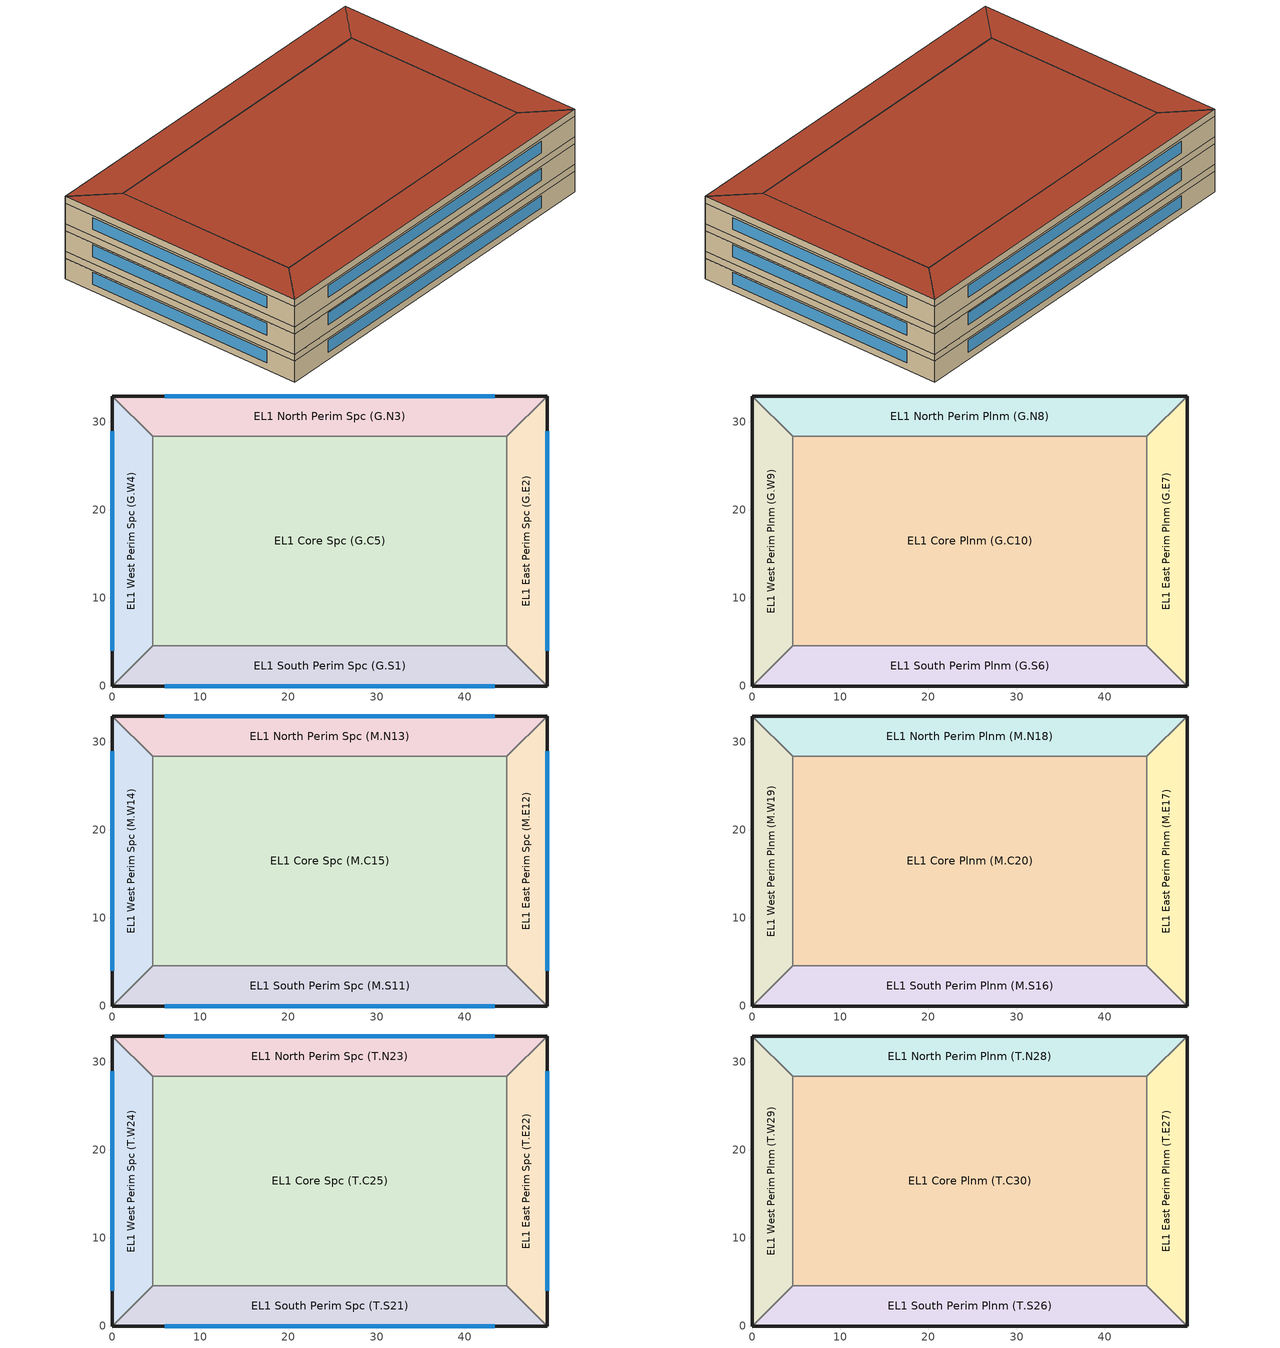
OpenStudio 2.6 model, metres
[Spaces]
EL1 South Perim Spc (G.S1)
 floor ground: 44.81,4.57 49.38,0 0,0 4.57,4.57 z0
 wall outside: 0,0 49.38,0 z0:2.74
 wall to EL1 East Perim Spc (G.E2): 49.38,0 44.81,4.57 z0:2.74
 wall to EL1 Core Spc (G.C5): 44.81,4.57 4.57,4.57 z0:2.74
 wall to EL1 West Perim Spc (G.W4): 4.57,4.57 0,0 z0:2.74
 window: 5.96,0 43.42,0 z0.91:2.51
EL1 East Perim Spc (G.E2)
 floor ground: 49.38,32.92 49.38,0 44.81,4.57 44.81,28.35 z0
 wall outside: 49.38,0 49.38,32.92 z0:2.74
 wall to EL1 North Perim Spc (G.N3): 49.38,32.92 44.81,28.35 z0:2.74
 wall to EL1 Core Spc (G.C5): 44.81,28.35 44.81,4.57 z0:2.74
 window: 49.38,3.97 49.38,28.95 z0.91:2.51
EL1 Core Spc (G.C5)
 floor ground: 44.81,28.35 44.81,4.57 4.57,4.57 4.57,28.35 z0
 wall to EL1 North Perim Spc (G.N3): 44.81,28.35 4.57,28.35 z0:2.74
 wall to EL1 West Perim Spc (G.W4): 4.57,28.35 4.57,4.57 z0:2.74
EL1 West Perim Spc (G.W4)
 floor ground: 0,32.92 4.57,28.35 4.57,4.57 0,0 z0
 wall outside: 0,32.92 0,0 z0:2.74
 wall to EL1 North Perim Spc (G.N3): 4.57,28.35 0,32.92 z0:2.74
 window: 0,28.95 0,3.97 z0.91:2.51
EL1 North Perim Spc (G.N3)
 floor ground: 49.38,32.92 44.81,28.35 4.57,28.35 0,32.92 z0
 wall outside: 49.38,32.92 0,32.92 z0:2.74
 window: 43.42,32.92 5.96,32.92 z0.91:2.51
EL1 South Perim Plnm (G.S6)
 floor to EL1 South Perim Spc (G.S1): 44.81,4.57 49.38,0 0,0 4.57,4.57 z2.74
 wall outside: 0,0 49.38,0 z2.74:3.66
 wall to EL1 East Perim Plnm (G.E7): 49.38,0 44.81,4.57 z2.74:3.66
 wall to EL1 Core Plnm (G.C10): 44.81,4.57 4.57,4.57 z2.74:3.66
 wall to EL1 West Perim Plnm (G.W9): 4.57,4.57 0,0 z2.74:3.66
EL1 East Perim Plnm (G.E7)
 floor to EL1 East Perim Spc (G.E2): 49.38,32.92 49.38,0 44.81,4.57 44.81,28.35 z2.74
 wall outside: 49.38,0 49.38,32.92 z2.74:3.66
 wall to EL1 North Perim Plnm (G.N8): 49.38,32.92 44.81,28.35 z2.74:3.66
 wall to EL1 Core Plnm (G.C10): 44.81,28.35 44.81,4.57 z2.74:3.66
EL1 North Perim Plnm (G.N8)
 floor to EL1 North Perim Spc (G.N3): 49.38,32.92 44.81,28.35 4.57,28.35 0,32.92 z2.74
 wall outside: 49.38,32.92 0,32.92 z2.74:3.66
 wall to EL1 West Perim Plnm (G.W9): 0,32.92 4.57,28.35 z2.74:3.66
 wall to EL1 Core Plnm (G.C10): 4.57,28.35 44.81,28.35 z2.74:3.66
EL1 West Perim Plnm (G.W9)
 floor to EL1 West Perim Spc (G.W4): 0,32.92 4.57,28.35 4.57,4.57 0,0 z2.74
 wall outside: 0,32.92 0,0 z2.74:3.66
 wall to EL1 Core Plnm (G.C10): 4.57,4.57 4.57,28.35 z2.74:3.66
EL1 Core Plnm (G.C10)
 floor to EL1 Core Spc (G.C5): 44.81,28.35 44.81,4.57 4.57,4.57 4.57,28.35 z2.74
EL1 South Perim Spc (M.S11)
 floor to EL1 South Perim Plnm (G.S6): 44.81,4.57 49.38,0 0,0 4.57,4.57 z3.66
 wall outside: 0,0 49.38,0 z3.66:6.4
 wall to EL1 East Perim Spc (M.E12): 49.38,0 44.81,4.57 z3.66:6.4
 wall to EL1 Core Spc (M.C15): 44.81,4.57 4.57,4.57 z3.66:6.4
 wall to EL1 West Perim Spc (M.W14): 4.57,4.57 0,0 z3.66:6.4
 window: 5.96,0 43.42,0 z4.57:6.16
EL1 East Perim Spc (M.E12)
 floor to EL1 East Perim Plnm (G.E7): 49.38,32.92 49.38,0 44.81,4.57 44.81,28.35 z3.66
 wall outside: 49.38,0 49.38,32.92 z3.66:6.4
 wall to EL1 North Perim Spc (M.N13): 49.38,32.92 44.81,28.35 z3.66:6.4
 wall to EL1 Core Spc (M.C15): 44.81,28.35 44.81,4.57 z3.66:6.4
 window: 49.38,3.97 49.38,28.95 z4.57:6.16
EL1 Core Spc (M.C15)
 floor to EL1 Core Plnm (G.C10): 44.81,28.35 44.81,4.57 4.57,4.57 4.57,28.35 z3.66
 wall to EL1 North Perim Spc (M.N13): 44.81,28.35 4.57,28.35 z3.66:6.4
 wall to EL1 West Perim Spc (M.W14): 4.57,28.35 4.57,4.57 z3.66:6.4
EL1 West Perim Spc (M.W14)
 floor to EL1 West Perim Plnm (G.W9): 0,32.92 4.57,28.35 4.57,4.57 0,0 z3.66
 wall outside: 0,32.92 0,0 z3.66:6.4
 wall to EL1 North Perim Spc (M.N13): 4.57,28.35 0,32.92 z3.66:6.4
 window: 0,28.95 0,3.97 z4.57:6.16
EL1 North Perim Spc (M.N13)
 floor to EL1 North Perim Plnm (G.N8): 49.38,32.92 44.81,28.35 4.57,28.35 0,32.92 z3.66
 wall outside: 49.38,32.92 0,32.92 z3.66:6.4
 window: 43.42,32.92 5.96,32.92 z4.57:6.16
EL1 South Perim Plnm (M.S16)
 floor to EL1 South Perim Spc (M.S11): 44.81,4.57 49.38,0 0,0 4.57,4.57 z6.4
 wall outside: 0,0 49.38,0 z6.4:7.32
 wall to EL1 East Perim Plnm (M.E17): 49.38,0 44.81,4.57 z6.4:7.32
 wall to EL1 Core Plnm (M.C20): 44.81,4.57 4.57,4.57 z6.4:7.32
 wall to EL1 West Perim Plnm (M.W19): 4.57,4.57 0,0 z6.4:7.32
EL1 East Perim Plnm (M.E17)
 floor to EL1 East Perim Spc (M.E12): 49.38,32.92 49.38,0 44.81,4.57 44.81,28.35 z6.4
 wall outside: 49.38,0 49.38,32.92 z6.4:7.32
 wall to EL1 North Perim Plnm (M.N18): 49.38,32.92 44.81,28.35 z6.4:7.32
 wall to EL1 Core Plnm (M.C20): 44.81,28.35 44.81,4.57 z6.4:7.32
EL1 North Perim Plnm (M.N18)
 floor to EL1 North Perim Spc (M.N13): 49.38,32.92 44.81,28.35 4.57,28.35 0,32.92 z6.4
 wall outside: 49.38,32.92 0,32.92 z6.4:7.32
 wall to EL1 West Perim Plnm (M.W19): 0,32.92 4.57,28.35 z6.4:7.32
 wall to EL1 Core Plnm (M.C20): 4.57,28.35 44.81,28.35 z6.4:7.32
EL1 West Perim Plnm (M.W19)
 floor to EL1 West Perim Spc (M.W14): 0,32.92 4.57,28.35 4.57,4.57 0,0 z6.4
 wall outside: 0,32.92 0,0 z6.4:7.32
 wall to EL1 Core Plnm (M.C20): 4.57,4.57 4.57,28.35 z6.4:7.32
EL1 Core Plnm (M.C20)
 floor to EL1 Core Spc (M.C15): 44.81,28.35 44.81,4.57 4.57,4.57 4.57,28.35 z6.4
EL1 South Perim Spc (T.S21)
 floor to EL1 South Perim Plnm (M.S16): 44.81,4.57 49.38,0 0,0 4.57,4.57 z7.32
 wall outside: 0,0 49.38,0 z7.32:10.06
 wall to EL1 East Perim Spc (T.E22): 49.38,0 44.81,4.57 z7.32:10.06
 wall to EL1 Core Spc (T.C25): 44.81,4.57 4.57,4.57 z7.32:10.06
 wall to EL1 West Perim Spc (T.W24): 4.57,4.57 0,0 z7.32:10.06
 window: 5.96,0 43.42,0 z8.23:9.82
EL1 East Perim Spc (T.E22)
 floor to EL1 East Perim Plnm (M.E17): 49.38,32.92 49.38,0 44.81,4.57 44.81,28.35 z7.32
 wall outside: 49.38,0 49.38,32.92 z7.32:10.06
 wall to EL1 North Perim Spc (T.N23): 49.38,32.92 44.81,28.35 z7.32:10.06
 wall to EL1 Core Spc (T.C25): 44.81,28.35 44.81,4.57 z7.32:10.06
 window: 49.38,3.97 49.38,28.95 z8.23:9.82
EL1 Core Spc (T.C25)
 floor to EL1 Core Plnm (M.C20): 44.81,28.35 44.81,4.57 4.57,4.57 4.57,28.35 z7.32
 wall to EL1 North Perim Spc (T.N23): 44.81,28.35 4.57,28.35 z7.32:10.06
 wall to EL1 West Perim Spc (T.W24): 4.57,28.35 4.57,4.57 z7.32:10.06
EL1 West Perim Spc (T.W24)
 floor to EL1 West Perim Plnm (M.W19): 0,32.92 4.57,28.35 4.57,4.57 0,0 z7.32
 wall outside: 0,32.92 0,0 z7.32:10.06
 wall to EL1 North Perim Spc (T.N23): 4.57,28.35 0,32.92 z7.32:10.06
 window: 0,28.95 0,3.97 z8.23:9.82
EL1 North Perim Spc (T.N23)
 floor to EL1 North Perim Plnm (M.N18): 49.38,32.92 44.81,28.35 4.57,28.35 0,32.92 z7.32
 wall outside: 49.38,32.92 0,32.92 z7.32:10.06
 window: 43.42,32.92 5.96,32.92 z8.23:9.82
EL1 South Perim Plnm (T.S26)
 floor to EL1 South Perim Spc (T.S21): 44.81,4.57 49.38,0 0,0 4.57,4.57 z10.06
 wall outside: 0,0 49.38,0 z10.06:10.97
 wall to EL1 East Perim Plnm (T.E27): 49.38,0 44.81,4.57 z10.06:10.97
 wall to EL1 Core Plnm (T.C30): 44.81,4.57 4.57,4.57 z10.06:10.97
 wall to EL1 West Perim Plnm (T.W29): 4.57,4.57 0,0 z10.06:10.97
 roof outside: 49.38,0 44.81,4.57 4.57,4.57 0,0 z10.97
EL1 East Perim Plnm (T.E27)
 floor to EL1 East Perim Spc (T.E22): 49.38,32.92 49.38,0 44.81,4.57 44.81,28.35 z10.06
 wall outside: 49.38,0 49.38,32.92 z10.06:10.97
 wall to EL1 North Perim Plnm (T.N28): 49.38,32.92 44.81,28.35 z10.06:10.97
 wall to EL1 Core Plnm (T.C30): 44.81,28.35 44.81,4.57 z10.06:10.97
 roof outside: 49.38,0 49.38,32.92 44.81,28.35 44.81,4.57 z10.97
EL1 North Perim Plnm (T.N28)
 floor to EL1 North Perim Spc (T.N23): 49.38,32.92 44.81,28.35 4.57,28.35 0,32.92 z10.06
 wall outside: 49.38,32.92 0,32.92 z10.06:10.97
 wall to EL1 West Perim Plnm (T.W29): 0,32.92 4.57,28.35 z10.06:10.97
 wall to EL1 Core Plnm (T.C30): 4.57,28.35 44.81,28.35 z10.06:10.97
 roof outside: 44.81,28.35 49.38,32.92 0,32.92 4.57,28.35 z10.97
EL1 West Perim Plnm (T.W29)
 floor to EL1 West Perim Spc (T.W24): 0,32.92 4.57,28.35 4.57,4.57 0,0 z10.06
 wall outside: 0,32.92 0,0 z10.06:10.97
 wall to EL1 Core Plnm (T.C30): 4.57,4.57 4.57,28.35 z10.06:10.97
 roof outside: 0,0 4.57,4.57 4.57,28.35 0,32.92 z10.97
EL1 Core Plnm (T.C30)
 floor to EL1 Core Spc (T.C25): 44.81,28.35 44.81,4.57 4.57,4.57 4.57,28.35 z10.06
 roof outside: 44.81,4.57 44.81,28.35 4.57,28.35 4.57,4.57 z10.97
[Site]
Site 1
[ClimateZones]
Climate Zone Institution Name 2=CEC; Climate Zone Document Name 2=California Climate Zone Descriptions; Climate Zone Document Year 2=1995
[Building]
DEER_OfL: Standards Number of Stories=3; Standards Number of Above Ground Stories=3
[BuildingStory]
EL1 Ground Flr; EL1 Mid Flrs; EL1 Top Flr
[Space]
Name | Space Type | Building Story | Thermal Zone | Part of Total Floor Area
EL1 South Perim Spc (G.S1) | LobbyWaiting | EL1 Ground Flr | EL1 South Perim Spc (G.S1) ZN
EL1 East Perim Spc (G.E2) | LobbyWaiting | EL1 Ground Flr | EL1 East Perim Spc (G.E2) ZN
EL1 North Perim Spc (G.N3) | LobbyWaiting | EL1 Ground Flr | EL1 North Perim Spc (G.N3) ZN
EL1 West Perim Spc (G.W4) | LobbyWaiting | EL1 Ground Flr | EL1 West Perim Spc (G.W4) ZN
EL1 Core Spc (G.C5) | MechElecRoom | EL1 Ground Flr | EL1 Core Spc (G.C5) ZN
EL1 South Perim Plnm (G.S6) | Plenum | EL1 Ground Flr | EL1 South Perim Plnm (G.S6) ZN | No
EL1 East Perim Plnm (G.E7) | Plenum | EL1 Ground Flr | EL1 East Perim Plnm (G.E7) ZN | No
EL1 North Perim Plnm (G.N8) | Plenum | EL1 Ground Flr | EL1 North Perim Plnm (G.N8) ZN | No
EL1 West Perim Plnm (G.W9) | Plenum | EL1 Ground Flr | EL1 West Perim Plnm (G.W9) ZN | No
EL1 Core Plnm (G.C10) | Plenum | EL1 Ground Flr | EL1 Core Plnm (G.C10) ZN | No
EL1 South Perim Spc (M.S11) | OfficeSmall | EL1 Mid Flrs | EL1 South Perim Spc (M.S11) ZN
EL1 East Perim Spc (M.E12) | OfficeSmall | EL1 Mid Flrs | EL1 East Perim Spc (M.E12) ZN
EL1 North Perim Spc (M.N13) | OfficeSmall | EL1 Mid Flrs | EL1 North Perim Spc (M.N13) ZN
EL1 West Perim Spc (M.W14) | OfficeSmall | EL1 Mid Flrs | EL1 West Perim Spc (M.W14) ZN
EL1 Core Spc (M.C15) | OfficeOpen | EL1 Mid Flrs | EL1 Core Spc (M.C15) ZN
EL1 South Perim Plnm (M.S16) | Plenum | EL1 Mid Flrs | EL1 South Perim Plnm (M.S16) ZN | No
EL1 East Perim Plnm (M.E17) | Plenum | EL1 Mid Flrs | EL1 East Perim Plnm (M.E17) ZN | No
EL1 North Perim Plnm (M.N18) | Plenum | EL1 Mid Flrs | EL1 North Perim Plnm (M.N18) ZN | No
EL1 West Perim Plnm (M.W19) | Plenum | EL1 Mid Flrs | EL1 West Perim Plnm (M.W19) ZN | No
EL1 Core Plnm (M.C20) | Plenum | EL1 Mid Flrs | EL1 Core Plnm (M.C20) ZN | No
EL1 South Perim Spc (T.S21) | OfficeSmall | EL1 Top Flr | EL1 South Perim Spc (T.S21) ZN
EL1 East Perim Spc (T.E22) | OfficeSmall | EL1 Top Flr | EL1 East Perim Spc (T.E22) ZN
EL1 North Perim Spc (T.N23) | OfficeSmall | EL1 Top Flr | EL1 North Perim Spc (T.N23) ZN
EL1 West Perim Spc (T.W24) | OfficeSmall | EL1 Top Flr | EL1 West Perim Spc (T.W24) ZN
EL1 Core Spc (T.C25) | OfficeOpen | EL1 Top Flr | EL1 Core Spc (T.C25) ZN
EL1 South Perim Plnm (T.S26) | Plenum | EL1 Top Flr | EL1 South Perim Plnm (T.S26) ZN | No
EL1 East Perim Plnm (T.E27) | Plenum | EL1 Top Flr | EL1 East Perim Plnm (T.E27) ZN | No
EL1 North Perim Plnm (T.N28) | Plenum | EL1 Top Flr | EL1 North Perim Plnm (T.N28) ZN | No
EL1 West Perim Plnm (T.W29) | Plenum | EL1 Top Flr | EL1 West Perim Plnm (T.W29) ZN | No
EL1 Core Plnm (T.C30) | Plenum | EL1 Top Flr | EL1 Core Plnm (T.C30) ZN | No
[SpaceType] Standards Building Type=OfL
Name | Standards Space Type
LobbyWaiting | LobbyWaiting
MechElecRoom | MechElecRoom
OfficeOpen | OfficeOpen
OfficeSmall | OfficeSmall
Plenum | Plenum
[ThermalZone] Use Ideal Air Loads=No
Name | Multiplier
EL1 West Perim Spc (G.W4) ZN; EL1 South Perim Spc (G.S1) ZN; EL1 East Perim Plnm (G.E7) ZN; EL1 East Perim Spc (G.E2) ZN; EL1 West Perim Spc (T.W24) ZN; EL1 North Perim Spc (T.N23) ZN; EL1 North Perim Spc (G.N3) ZN; EL1 Core Spc (G.C5) ZN; EL1 Core Plnm (T.C30) ZN; EL1 South Perim Plnm (G.S6) ZN; EL1 North Perim Plnm (G.N8) ZN; EL1 West Perim Plnm (G.W9) ZN; EL1 Core Plnm (G.C10) ZN; EL1 South Perim Spc (T.S21) ZN; EL1 East Perim Spc (T.E22) ZN; EL1 Core Spc (T.C25) ZN; EL1 South Perim Plnm (T.S26) ZN; EL1 East Perim Plnm (T.E27) ZN; EL1 North Perim Plnm (T.N28) ZN; EL1 West Perim Plnm (T.W29) ZN
EL1 West Perim Plnm (M.W19) ZN; EL1 South Perim Spc (M.S11) ZN; EL1 East Perim Spc (M.E12) ZN; EL1 North Perim Spc (M.N13) ZN; EL1 West Perim Spc (M.W14) ZN; EL1 Core Spc (M.C15) ZN; EL1 South Perim Plnm (M.S16) ZN; EL1 East Perim Plnm (M.E17) ZN; EL1 North Perim Plnm (M.N18) ZN; EL1 Core Plnm (M.C20) ZN | 8
[Sizing:Zone] Zone Cooling Design Supply Air Temperature Input Method=SupplyAirTemperature; Zone Cooling Design Supply Air Temperature {C}=14; Zone Cooling Design Supply Air Temperature Difference {deltaC}=11.11; Zone Heating Design Supply Air Temperature Input Method=SupplyAirTemperature; Zone Heating Design Supply Air Temperature {C}=40; Zone Heating Design Supply Air Temperature Difference {deltaC}=11.11; Zone Cooling Design Supply Air Humidity Ratio {kg-H2O/kg-air}=0.0085; Zone Heating Design Supply Air Humidity Ratio {kg-H2O/kg-air}=0.008; Cooling Design Air Flow Method=DesignDay; Heating Design Air Flow Method=DesignDay; Account for Dedicated Outdoor Air System=No; Dedicated Outdoor Air System Control Strategy=NeutralSupplyAir; Dedicated Outdoor Air Low Setpoint Temperature for Design {C}=autosize; Dedicated Outdoor Air High Setpoint Temperature for Design {C}=autosize
EL1 West Perim Spc (G.W4) ZN; EL1 South Perim Spc (G.S1) ZN; EL1 East Perim Plnm (G.E7) ZN; EL1 East Perim Spc (G.E2) ZN; EL1 West Perim Spc (T.W24) ZN; EL1 North Perim Spc (T.N23) ZN; EL1 North Perim Spc (G.N3) ZN; EL1 Core Spc (G.C5) ZN; EL1 Core Plnm (T.C30) ZN; EL1 South Perim Plnm (G.S6) ZN; EL1 West Perim Plnm (M.W19) ZN; EL1 North Perim Plnm (G.N8) ZN; EL1 West Perim Plnm (G.W9) ZN; EL1 Core Plnm (G.C10) ZN; EL1 South Perim Spc (M.S11) ZN; EL1 East Perim Spc (M.E12) ZN; EL1 North Perim Spc (M.N13) ZN; EL1 West Perim Spc (M.W14) ZN; EL1 Core Spc (M.C15) ZN; EL1 South Perim Plnm (M.S16) ZN; EL1 East Perim Plnm (M.E17) ZN; EL1 North Perim Plnm (M.N18) ZN; EL1 Core Plnm (M.C20) ZN; EL1 South Perim Spc (T.S21) ZN; EL1 East Perim Spc (T.E22) ZN; EL1 Core Spc (T.C25) ZN; EL1 South Perim Plnm (T.S26) ZN; EL1 East Perim Plnm (T.E27) ZN; EL1 North Perim Plnm (T.N28) ZN; EL1 West Perim Plnm (T.W29) ZN
